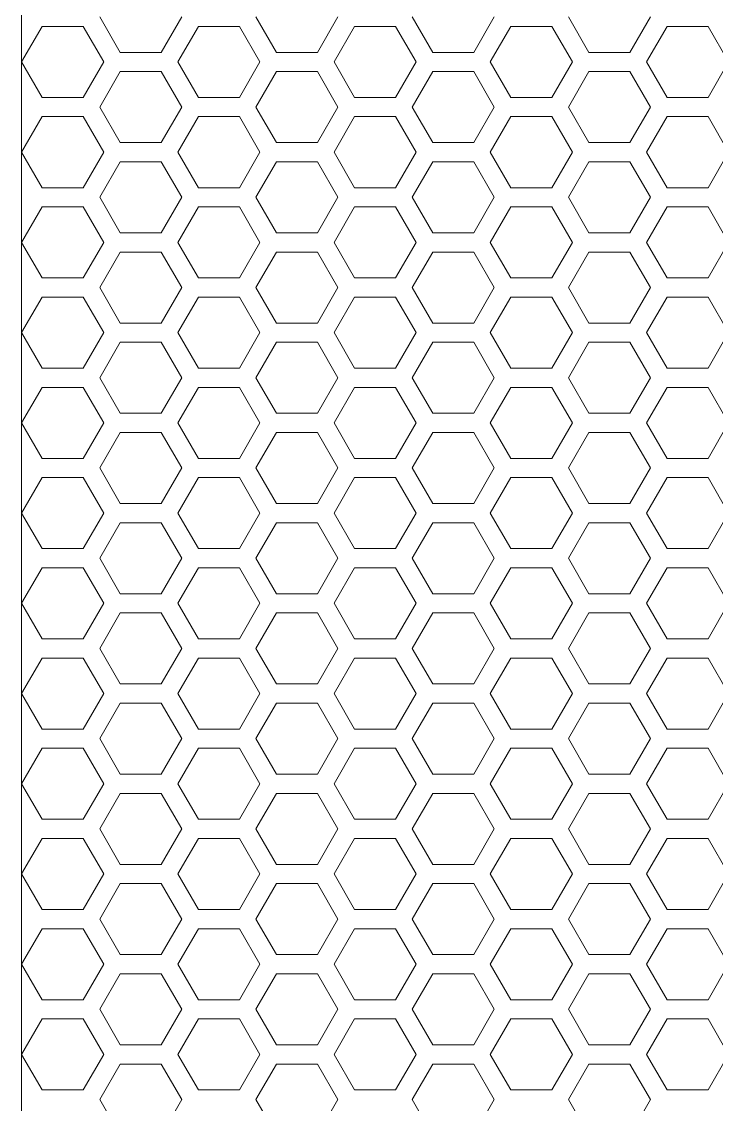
# Model space of a CAD drawing. Header units: millimetres. Extents: x 0 to 140, y -17 to 195.
# Drawn here: x 103.6 to 108.22, y 144.45 to 151.64 of the extents above; entities that cross this region are included whole.
import ezdxf

# ---------------------------------------------------------------- set-up
doc = ezdxf.new("R2010")
doc.units = ezdxf.units.MM
doc.layers.add('4203-42785_1_0', color=7, linetype='Continuous')

# ---------------------------------------------------------------- blocks, each defined once
blk = doc.blocks.new('a')
at = {"layer": '4203-42785_1_0', "color": 0, "linetype": 'ByBlock', "lineweight": 9}
for p, q in [((1507.2261, 462.9733), (1507.3328, 462.7884)), ((1507.5463, 462.7884), (1507.653, 462.9733)), ((1508.0394, 462.9733), (1508.1461, 462.7884)), ((1508.3595, 462.7884), (1508.4662, 462.9733)), ((1508.8527, 462.9733), (1508.9594, 462.7884)), ((1509.1728, 462.7884), (1509.2795, 462.9733)), ((1509.6659, 462.9733), (1509.7726, 462.7884)), ((1509.9861, 462.7884), (1510.0928, 462.9733)), ((1506.9262, 462.9234), (1506.8194, 462.7385)), ((1507.1396, 462.9234), (1506.9262, 462.9234)), ((1507.2464, 462.7385), (1507.1396, 462.9234)), ((1507.7395, 462.9234), (1507.6327, 462.7385)), ((1507.9529, 462.9234), (1507.7395, 462.9234)), ((1508.0596, 462.7385), (1507.9529, 462.9234)), ((1508.5527, 462.9234), (1508.446, 462.7385)), ((1508.7661, 462.9234), (1508.5527, 462.9234)), ((1508.8728, 462.7385), (1508.7661, 462.9234)), ((1509.366, 462.9234), (1509.2593, 462.7385)), ((1509.5794, 462.9234), (1509.366, 462.9234)), ((1509.6862, 462.7385), (1509.5794, 462.9234)), ((1510.1793, 462.9234), (1510.0725, 462.7385)), ((1510.3927, 462.9234), (1510.1793, 462.9234)), ((1510.4994, 462.7385), (1510.3927, 462.9234)), ((1507.3328, 462.7884), (1507.5463, 462.7884)), ((1508.1461, 462.7884), (1508.3595, 462.7884)), ((1508.9594, 462.7884), (1509.1728, 462.7884)), ((1509.7726, 462.7884), (1509.9861, 462.7884)), ((1506.8194, 462.7385), (1506.9262, 462.5537)), ((1507.1396, 462.5537), (1507.2464, 462.7385)), ((1507.6327, 462.7385), (1507.7395, 462.5537)), ((1507.9529, 462.5537), (1508.0596, 462.7385)), ((1508.446, 462.7385), (1508.5527, 462.5537)), ((1508.7661, 462.5537), (1508.8728, 462.7385)), ((1509.2593, 462.7385), (1509.366, 462.5537)), ((1509.5794, 462.5537), (1509.6862, 462.7385)), ((1510.0725, 462.7385), (1510.1793, 462.5537)), ((1510.3927, 462.5537), (1510.4994, 462.7385)), ((1507.3328, 462.6886), (1507.2261, 462.5038)), ((1507.5463, 462.6886), (1507.3328, 462.6886)), ((1507.653, 462.5038), (1507.5463, 462.6886)), ((1508.1461, 462.6886), (1508.0394, 462.5038)), ((1508.3595, 462.6886), (1508.1461, 462.6886)), ((1508.4662, 462.5038), (1508.3595, 462.6886)), ((1508.9594, 462.6886), (1508.8527, 462.5038)), ((1509.1728, 462.6886), (1508.9594, 462.6886)), ((1509.2795, 462.5038), (1509.1728, 462.6886)), ((1509.7726, 462.6886), (1509.6659, 462.5038)), ((1509.9861, 462.6886), (1509.7726, 462.6886)), ((1510.0928, 462.5038), (1509.9861, 462.6886)), ((1506.9262, 462.5537), (1507.1396, 462.5537)), ((1507.7395, 462.5537), (1507.9529, 462.5537)), ((1508.5527, 462.5537), (1508.7661, 462.5537)), ((1509.366, 462.5537), (1509.5794, 462.5537)), ((1510.1793, 462.5537), (1510.3927, 462.5537)), ((1507.2261, 462.5038), (1507.3328, 462.3189)), ((1507.5463, 462.3189), (1507.653, 462.5038)), ((1508.0394, 462.5038), (1508.1461, 462.3189)), ((1508.3595, 462.3189), (1508.4662, 462.5038)), ((1508.8527, 462.5038), (1508.9594, 462.3189)), ((1509.1728, 462.3189), (1509.2795, 462.5038)), ((1509.6659, 462.5038), (1509.7726, 462.3189)), ((1509.9861, 462.3189), (1510.0928, 462.5038)), ((1506.9262, 462.4539), (1506.8194, 462.269)), ((1507.1396, 462.4539), (1506.9262, 462.4539)), ((1507.2464, 462.269), (1507.1396, 462.4539)), ((1507.7395, 462.4539), (1507.6327, 462.269)), ((1507.9529, 462.4539), (1507.7395, 462.4539)), ((1508.0596, 462.269), (1507.9529, 462.4539)), ((1508.5527, 462.4539), (1508.446, 462.269)), ((1508.7661, 462.4539), (1508.5527, 462.4539)), ((1508.8728, 462.269), (1508.7661, 462.4539)), ((1509.366, 462.4539), (1509.2593, 462.269)), ((1509.5794, 462.4539), (1509.366, 462.4539)), ((1509.6862, 462.269), (1509.5794, 462.4539)), ((1510.1793, 462.4539), (1510.0725, 462.269)), ((1510.3927, 462.4539), (1510.1793, 462.4539)), ((1510.4994, 462.269), (1510.3927, 462.4539)), ((1507.3328, 462.3189), (1507.5463, 462.3189)), ((1508.1461, 462.3189), (1508.3595, 462.3189)), ((1508.9594, 462.3189), (1509.1728, 462.3189)), ((1509.7726, 462.3189), (1509.9861, 462.3189)), ((1506.8194, 462.269), (1506.9262, 462.0841)), ((1507.1396, 462.0841), (1507.2464, 462.269)), ((1507.6327, 462.269), (1507.7395, 462.0841)), ((1507.9529, 462.0841), (1508.0596, 462.269)), ((1508.446, 462.269), (1508.5527, 462.0841)), ((1508.7661, 462.0841), (1508.8728, 462.269)), ((1509.2593, 462.269), (1509.366, 462.0841)), ((1509.5794, 462.0841), (1509.6862, 462.269)), ((1510.0725, 462.269), (1510.1793, 462.0841)), ((1510.3927, 462.0841), (1510.4994, 462.269)), ((1507.3328, 462.2191), (1507.2261, 462.0342)), ((1507.5463, 462.2191), (1507.3328, 462.2191)), ((1507.653, 462.0342), (1507.5463, 462.2191)), ((1508.1461, 462.2191), (1508.0394, 462.0342)), ((1508.3595, 462.2191), (1508.1461, 462.2191)), ((1508.4662, 462.0342), (1508.3595, 462.2191)), ((1508.9594, 462.2191), (1508.8527, 462.0342)), ((1509.1728, 462.2191), (1508.9594, 462.2191)), ((1509.2795, 462.0342), (1509.1728, 462.2191)), ((1509.7726, 462.2191), (1509.6659, 462.0342)), ((1509.9861, 462.2191), (1509.7726, 462.2191)), ((1510.0928, 462.0342), (1509.9861, 462.2191)), ((1506.9262, 462.0841), (1507.1396, 462.0841)), ((1507.2261, 462.0342), (1507.3328, 461.8494)), ((1507.5463, 461.8494), (1507.653, 462.0342)), ((1507.7395, 462.0841), (1507.9529, 462.0841)), ((1508.0394, 462.0342), (1508.1461, 461.8494)), ((1508.3595, 461.8494), (1508.4662, 462.0342)), ((1508.5527, 462.0841), (1508.7661, 462.0841)), ((1508.8527, 462.0342), (1508.9594, 461.8494)), ((1509.1728, 461.8494), (1509.2795, 462.0342)), ((1509.366, 462.0841), (1509.5794, 462.0841)), ((1509.6659, 462.0342), (1509.7726, 461.8494)), ((1509.9861, 461.8494), (1510.0928, 462.0342)), ((1510.1793, 462.0841), (1510.3927, 462.0841)), ((1506.9262, 461.9843), (1506.8194, 461.7994)), ((1507.1396, 461.9843), (1506.9262, 461.9843)), ((1507.2464, 461.7994), (1507.1396, 461.9843)), ((1507.7395, 461.9843), (1507.6327, 461.7994)), ((1507.9529, 461.9843), (1507.7395, 461.9843)), ((1508.0596, 461.7994), (1507.9529, 461.9843)), ((1508.5527, 461.9843), (1508.446, 461.7994)), ((1508.7661, 461.9843), (1508.5527, 461.9843)), ((1508.8728, 461.7994), (1508.7661, 461.9843)), ((1509.366, 461.9843), (1509.2593, 461.7994)), ((1509.5794, 461.9843), (1509.366, 461.9843)), ((1509.6862, 461.7994), (1509.5794, 461.9843)), ((1510.1793, 461.9843), (1510.0725, 461.7994)), ((1510.3927, 461.9843), (1510.1793, 461.9843)), ((1510.4994, 461.7994), (1510.3927, 461.9843)), ((1507.3328, 461.8494), (1507.5463, 461.8494)), ((1508.1461, 461.8494), (1508.3595, 461.8494)), ((1508.9594, 461.8494), (1509.1728, 461.8494)), ((1509.7726, 461.8494), (1509.9861, 461.8494)), ((1506.8194, 461.7994), (1506.9262, 461.6146)), ((1507.1396, 461.6146), (1507.2464, 461.7994)), ((1507.6327, 461.7994), (1507.7395, 461.6146)), ((1507.9529, 461.6146), (1508.0596, 461.7994)), ((1508.446, 461.7994), (1508.5527, 461.6146)), ((1508.7661, 461.6146), (1508.8728, 461.7994)), ((1509.2593, 461.7994), (1509.366, 461.6146)), ((1509.5794, 461.6146), (1509.6862, 461.7994)), ((1510.0725, 461.7994), (1510.1793, 461.6146)), ((1510.3927, 461.6146), (1510.4994, 461.7994)), ((1507.3328, 461.7495), (1507.2261, 461.5647)), ((1507.5463, 461.7495), (1507.3328, 461.7495)), ((1507.653, 461.5647), (1507.5463, 461.7495)), ((1508.1461, 461.7495), (1508.0394, 461.5647)), ((1508.3595, 461.7495), (1508.1461, 461.7495)), ((1508.4662, 461.5647), (1508.3595, 461.7495)), ((1508.9594, 461.7495), (1508.8527, 461.5647)), ((1509.1728, 461.7495), (1508.9594, 461.7495)), ((1509.2795, 461.5647), (1509.1728, 461.7495)), ((1509.7726, 461.7495), (1509.6659, 461.5647)), ((1509.9861, 461.7495), (1509.7726, 461.7495)), ((1510.0928, 461.5647), (1509.9861, 461.7495)), ((1506.9262, 461.6146), (1507.1396, 461.6146)), ((1507.7395, 461.6146), (1507.9529, 461.6146)), ((1508.5527, 461.6146), (1508.7661, 461.6146)), ((1509.366, 461.6146), (1509.5794, 461.6146)), ((1510.1793, 461.6146), (1510.3927, 461.6146)), ((1507.2261, 461.5647), (1507.3328, 461.3798)), ((1507.5463, 461.3798), (1507.653, 461.5647)), ((1508.0394, 461.5647), (1508.1461, 461.3798)), ((1508.3595, 461.3798), (1508.4662, 461.5647)), ((1508.8527, 461.5647), (1508.9594, 461.3798)), ((1509.1728, 461.3798), (1509.2795, 461.5647)), ((1509.6659, 461.5647), (1509.7726, 461.3798)), ((1509.9861, 461.3798), (1510.0928, 461.5647)), ((1506.9262, 461.5148), (1506.8194, 461.3299)), ((1507.1396, 461.5148), (1506.9262, 461.5148)), ((1507.2464, 461.3299), (1507.1396, 461.5148)), ((1507.7395, 461.5148), (1507.6327, 461.3299)), ((1507.9529, 461.5148), (1507.7395, 461.5148)), ((1508.0596, 461.3299), (1507.9529, 461.5148)), ((1508.5527, 461.5148), (1508.446, 461.3299)), ((1508.7661, 461.5148), (1508.5527, 461.5148)), ((1508.8728, 461.3299), (1508.7661, 461.5148)), ((1509.366, 461.5148), (1509.2593, 461.3299)), ((1509.5794, 461.5148), (1509.366, 461.5148)), ((1509.6862, 461.3299), (1509.5794, 461.5148)), ((1510.1793, 461.5148), (1510.0725, 461.3299)), ((1510.3927, 461.5148), (1510.1793, 461.5148)), ((1510.4994, 461.3299), (1510.3927, 461.5148)), ((1507.3328, 461.3798), (1507.5463, 461.3798)), ((1508.1461, 461.3798), (1508.3595, 461.3798)), ((1508.9594, 461.3798), (1509.1728, 461.3798)), ((1509.7726, 461.3798), (1509.9861, 461.3798)), ((1506.8194, 461.3299), (1506.9262, 461.145)), ((1507.1396, 461.145), (1507.2464, 461.3299)), ((1507.6327, 461.3299), (1507.7395, 461.145)), ((1507.9529, 461.145), (1508.0596, 461.3299)), ((1508.446, 461.3299), (1508.5527, 461.145)), ((1508.7661, 461.145), (1508.8728, 461.3299)), ((1509.2593, 461.3299), (1509.366, 461.145)), ((1509.5794, 461.145), (1509.6862, 461.3299)), ((1510.0725, 461.3299), (1510.1793, 461.145)), ((1510.3927, 461.145), (1510.4994, 461.3299)), ((1507.3328, 461.28), (1507.2261, 461.0951)), ((1507.5463, 461.28), (1507.3328, 461.28)), ((1507.653, 461.0951), (1507.5463, 461.28)), ((1508.1461, 461.28), (1508.0394, 461.0951)), ((1508.3595, 461.28), (1508.1461, 461.28)), ((1508.4662, 461.0951), (1508.3595, 461.28)), ((1508.9594, 461.28), (1508.8527, 461.0951)), ((1509.1728, 461.28), (1508.9594, 461.28)), ((1509.2795, 461.0951), (1509.1728, 461.28)), ((1509.7726, 461.28), (1509.6659, 461.0951)), ((1509.9861, 461.28), (1509.7726, 461.28)), ((1510.0928, 461.0951), (1509.9861, 461.28)), ((1506.9262, 461.145), (1507.1396, 461.145)), ((1507.7395, 461.145), (1507.9529, 461.145)), ((1508.5527, 461.145), (1508.7661, 461.145)), ((1509.366, 461.145), (1509.5794, 461.145)), ((1510.1793, 461.145), (1510.3927, 461.145)), ((1507.2261, 461.0951), (1507.3328, 460.9103)), ((1507.5463, 460.9103), (1507.653, 461.0951)), ((1508.0394, 461.0951), (1508.1461, 460.9103)), ((1508.3595, 460.9103), (1508.4662, 461.0951)), ((1508.8527, 461.0951), (1508.9594, 460.9103)), ((1509.1728, 460.9103), (1509.2795, 461.0951)), ((1509.6659, 461.0951), (1509.7726, 460.9103)), ((1509.9861, 460.9103), (1510.0928, 461.0951)), ((1506.9262, 461.0452), (1506.8194, 460.8604)), ((1507.1396, 461.0452), (1506.9262, 461.0452)), ((1507.2464, 460.8604), (1507.1396, 461.0452)), ((1507.7395, 461.0452), (1507.6327, 460.8604)), ((1507.9529, 461.0452), (1507.7395, 461.0452)), ((1508.0596, 460.8604), (1507.9529, 461.0452)), ((1508.5527, 461.0452), (1508.446, 460.8604)), ((1508.7661, 461.0452), (1508.5527, 461.0452)), ((1508.8728, 460.8604), (1508.7661, 461.0452)), ((1509.366, 461.0452), (1509.2593, 460.8604)), ((1509.5794, 461.0452), (1509.366, 461.0452)), ((1509.6862, 460.8604), (1509.5794, 461.0452)), ((1510.1793, 461.0452), (1510.0725, 460.8604)), ((1510.3927, 461.0452), (1510.1793, 461.0452)), ((1510.4994, 460.8604), (1510.3927, 461.0452)), ((1507.3328, 460.9103), (1507.5463, 460.9103)), ((1508.1461, 460.9103), (1508.3595, 460.9103)), ((1508.9594, 460.9103), (1509.1728, 460.9103)), ((1509.7726, 460.9103), (1509.9861, 460.9103)), ((1506.8194, 460.8604), (1506.9262, 460.6755)), ((1507.1396, 460.6755), (1507.2464, 460.8604)), ((1507.6327, 460.8604), (1507.7395, 460.6755)), ((1507.9529, 460.6755), (1508.0596, 460.8604)), ((1508.446, 460.8604), (1508.5527, 460.6755)), ((1508.7661, 460.6755), (1508.8728, 460.8604)), ((1509.2593, 460.8604), (1509.366, 460.6755)), ((1509.5794, 460.6755), (1509.6862, 460.8604)), ((1510.0725, 460.8604), (1510.1793, 460.6755)), ((1510.3927, 460.6755), (1510.4994, 460.8604)), ((1507.3328, 460.8105), (1507.2261, 460.6256)), ((1507.5463, 460.8105), (1507.3328, 460.8105)), ((1507.653, 460.6256), (1507.5463, 460.8105)), ((1508.1461, 460.8105), (1508.0394, 460.6256)), ((1508.3595, 460.8105), (1508.1461, 460.8105)), ((1508.4662, 460.6256), (1508.3595, 460.8105)), ((1508.9594, 460.8105), (1508.8527, 460.6256)), ((1509.1728, 460.8105), (1508.9594, 460.8105)), ((1509.2795, 460.6256), (1509.1728, 460.8105)), ((1509.7726, 460.8105), (1509.6659, 460.6256)), ((1509.9861, 460.8105), (1509.7726, 460.8105)), ((1510.0928, 460.6256), (1509.9861, 460.8105)), ((1506.9262, 460.6755), (1507.1396, 460.6755)), ((1507.2261, 460.6256), (1507.3328, 460.4407)), ((1507.5463, 460.4407), (1507.653, 460.6256)), ((1507.7395, 460.6755), (1507.9529, 460.6755)), ((1508.0394, 460.6256), (1508.1461, 460.4407)), ((1508.3595, 460.4407), (1508.4662, 460.6256)), ((1508.5527, 460.6755), (1508.7661, 460.6755)), ((1508.8527, 460.6256), (1508.9594, 460.4407)), ((1509.1728, 460.4407), (1509.2795, 460.6256)), ((1509.366, 460.6755), (1509.5794, 460.6755)), ((1509.6659, 460.6256), (1509.7726, 460.4407)), ((1509.9861, 460.4407), (1510.0928, 460.6256)), ((1510.1793, 460.6755), (1510.3927, 460.6755)), ((1506.9262, 460.5757), (1506.8194, 460.3908)), ((1507.1396, 460.5757), (1506.9262, 460.5757)), ((1507.2464, 460.3908), (1507.1396, 460.5757)), ((1507.7395, 460.5757), (1507.6327, 460.3908)), ((1507.9529, 460.5757), (1507.7395, 460.5757)), ((1508.0596, 460.3908), (1507.9529, 460.5757)), ((1508.5527, 460.5757), (1508.446, 460.3908)), ((1508.7661, 460.5757), (1508.5527, 460.5757)), ((1508.8728, 460.3908), (1508.7661, 460.5757)), ((1509.366, 460.5757), (1509.2593, 460.3908)), ((1509.5794, 460.5757), (1509.366, 460.5757)), ((1509.6862, 460.3908), (1509.5794, 460.5757)), ((1510.1793, 460.5757), (1510.0725, 460.3908)), ((1510.3927, 460.5757), (1510.1793, 460.5757)), ((1510.4994, 460.3908), (1510.3927, 460.5757)), ((1507.3328, 460.4407), (1507.5463, 460.4407)), ((1508.1461, 460.4407), (1508.3595, 460.4407)), ((1508.9594, 460.4407), (1509.1728, 460.4407)), ((1509.7726, 460.4407), (1509.9861, 460.4407)), ((1506.8194, 460.3908), (1506.9262, 460.206)), ((1507.1396, 460.206), (1507.2464, 460.3908)), ((1507.6327, 460.3908), (1507.7395, 460.206)), ((1507.9529, 460.206), (1508.0596, 460.3908)), ((1508.446, 460.3908), (1508.5527, 460.206)), ((1508.7661, 460.206), (1508.8728, 460.3908)), ((1509.2593, 460.3908), (1509.366, 460.206)), ((1509.5794, 460.206), (1509.6862, 460.3908)), ((1510.0725, 460.3908), (1510.1793, 460.206)), ((1510.3927, 460.206), (1510.4994, 460.3908)), ((1507.3328, 460.3409), (1507.2261, 460.156)), ((1507.5463, 460.3409), (1507.3328, 460.3409)), ((1507.653, 460.156), (1507.5463, 460.3409)), ((1508.1461, 460.3409), (1508.0394, 460.156)), ((1508.3595, 460.3409), (1508.1461, 460.3409)), ((1508.4662, 460.156), (1508.3595, 460.3409)), ((1508.9594, 460.3409), (1508.8527, 460.156)), ((1509.1728, 460.3409), (1508.9594, 460.3409)), ((1509.2795, 460.156), (1509.1728, 460.3409)), ((1509.7726, 460.3409), (1509.6659, 460.156)), ((1509.9861, 460.3409), (1509.7726, 460.3409)), ((1510.0928, 460.156), (1509.9861, 460.3409)), ((1506.9262, 460.206), (1507.1396, 460.206)), ((1507.7395, 460.206), (1507.9529, 460.206)), ((1508.5527, 460.206), (1508.7661, 460.206)), ((1509.366, 460.206), (1509.5794, 460.206)), ((1510.1793, 460.206), (1510.3927, 460.206)), ((1507.2261, 460.156), (1507.3328, 459.9712)), ((1507.5463, 459.9712), (1507.653, 460.156)), ((1508.0394, 460.156), (1508.1461, 459.9712)), ((1508.3595, 459.9712), (1508.4662, 460.156)), ((1508.8527, 460.156), (1508.9594, 459.9712)), ((1509.1728, 459.9712), (1509.2795, 460.156)), ((1509.6659, 460.156), (1509.7726, 459.9712)), ((1509.9861, 459.9712), (1510.0928, 460.156)), ((1506.9262, 460.1061), (1506.8194, 459.9213)), ((1507.1396, 460.1061), (1506.9262, 460.1061)), ((1507.2464, 459.9213), (1507.1396, 460.1061)), ((1507.7395, 460.1061), (1507.6327, 459.9213)), ((1507.9529, 460.1061), (1507.7395, 460.1061)), ((1508.0596, 459.9213), (1507.9529, 460.1061)), ((1508.5527, 460.1061), (1508.446, 459.9213)), ((1508.7661, 460.1061), (1508.5527, 460.1061)), ((1508.8728, 459.9213), (1508.7661, 460.1061)), ((1509.366, 460.1061), (1509.2593, 459.9213)), ((1509.5794, 460.1061), (1509.366, 460.1061)), ((1509.6862, 459.9213), (1509.5794, 460.1061)), ((1510.1793, 460.1061), (1510.0725, 459.9213)), ((1510.3927, 460.1061), (1510.1793, 460.1061)), ((1510.4994, 459.9213), (1510.3927, 460.1061)), ((1507.3328, 459.9712), (1507.5463, 459.9712)), ((1508.1461, 459.9712), (1508.3595, 459.9712)), ((1508.9594, 459.9712), (1509.1728, 459.9712)), ((1509.7726, 459.9712), (1509.9861, 459.9712)), ((1506.8194, 459.9213), (1506.9262, 459.7364)), ((1507.1396, 459.7364), (1507.2464, 459.9213)), ((1507.6327, 459.9213), (1507.7395, 459.7364)), ((1507.9529, 459.7364), (1508.0596, 459.9213)), ((1508.446, 459.9213), (1508.5527, 459.7364)), ((1508.7661, 459.7364), (1508.8728, 459.9213)), ((1509.2593, 459.9213), (1509.366, 459.7364)), ((1509.5794, 459.7364), (1509.6862, 459.9213)), ((1510.0725, 459.9213), (1510.1793, 459.7364)), ((1510.3927, 459.7364), (1510.4994, 459.9213)), ((1507.3328, 459.8714), (1507.2261, 459.6865)), ((1507.5463, 459.8714), (1507.3328, 459.8714)), ((1507.653, 459.6865), (1507.5463, 459.8714)), ((1508.1461, 459.8714), (1508.0394, 459.6865)), ((1508.3595, 459.8714), (1508.1461, 459.8714)), ((1508.4662, 459.6865), (1508.3595, 459.8714)), ((1508.9594, 459.8714), (1508.8527, 459.6865)), ((1509.1728, 459.8714), (1508.9594, 459.8714)), ((1509.2795, 459.6865), (1509.1728, 459.8714)), ((1509.7726, 459.8714), (1509.6659, 459.6865)), ((1509.9861, 459.8714), (1509.7726, 459.8714)), ((1510.0928, 459.6865), (1509.9861, 459.8714)), ((1506.9262, 459.7364), (1507.1396, 459.7364)), ((1507.7395, 459.7364), (1507.9529, 459.7364)), ((1508.5527, 459.7364), (1508.7661, 459.7364)), ((1509.366, 459.7364), (1509.5794, 459.7364)), ((1510.1793, 459.7364), (1510.3927, 459.7364)), ((1507.2261, 459.6865), (1507.3328, 459.5016)), ((1507.5463, 459.5016), (1507.653, 459.6865)), ((1508.0394, 459.6865), (1508.1461, 459.5016)), ((1508.3595, 459.5016), (1508.4662, 459.6865)), ((1508.8527, 459.6865), (1508.9594, 459.5016)), ((1509.1728, 459.5016), (1509.2795, 459.6865)), ((1509.6659, 459.6865), (1509.7726, 459.5016)), ((1509.9861, 459.5016), (1510.0928, 459.6865)), ((1506.9262, 459.6366), (1506.8194, 459.4517)), ((1507.1396, 459.6366), (1506.9262, 459.6366)), ((1507.2464, 459.4517), (1507.1396, 459.6366)), ((1507.7395, 459.6366), (1507.6327, 459.4517)), ((1507.9529, 459.6366), (1507.7395, 459.6366)), ((1508.0596, 459.4517), (1507.9529, 459.6366)), ((1508.5527, 459.6366), (1508.446, 459.4517)), ((1508.7661, 459.6366), (1508.5527, 459.6366)), ((1508.8728, 459.4517), (1508.7661, 459.6366)), ((1509.366, 459.6366), (1509.2593, 459.4517)), ((1509.5794, 459.6366), (1509.366, 459.6366)), ((1509.6862, 459.4517), (1509.5794, 459.6366)), ((1510.1793, 459.6366), (1510.0725, 459.4517)), ((1510.3927, 459.6366), (1510.1793, 459.6366)), ((1510.4994, 459.4517), (1510.3927, 459.6366)), ((1507.3328, 459.5016), (1507.5463, 459.5016)), ((1508.1461, 459.5016), (1508.3595, 459.5016)), ((1508.9594, 459.5016), (1509.1728, 459.5016)), ((1509.7726, 459.5016), (1509.9861, 459.5016)), ((1506.8194, 459.4517), (1506.9262, 459.2669)), ((1507.1396, 459.2669), (1507.2464, 459.4517)), ((1507.6327, 459.4517), (1507.7395, 459.2669)), ((1507.9529, 459.2669), (1508.0596, 459.4517)), ((1508.446, 459.4517), (1508.5527, 459.2669)), ((1508.7661, 459.2669), (1508.8728, 459.4517)), ((1509.2593, 459.4517), (1509.366, 459.2669)), ((1509.5794, 459.2669), (1509.6862, 459.4517)), ((1510.0725, 459.4517), (1510.1793, 459.2669)), ((1510.3927, 459.2669), (1510.4994, 459.4517)), ((1507.3328, 459.4018), (1507.2261, 459.217)), ((1507.5463, 459.4018), (1507.3328, 459.4018)), ((1507.653, 459.217), (1507.5463, 459.4018)), ((1508.1461, 459.4018), (1508.0394, 459.217)), ((1508.3595, 459.4018), (1508.1461, 459.4018)), ((1508.4662, 459.217), (1508.3595, 459.4018)), ((1508.9594, 459.4018), (1508.8527, 459.217)), ((1509.1728, 459.4018), (1508.9594, 459.4018)), ((1509.2795, 459.217), (1509.1728, 459.4018)), ((1509.7726, 459.4018), (1509.6659, 459.217)), ((1509.9861, 459.4018), (1509.7726, 459.4018)), ((1510.0928, 459.217), (1509.9861, 459.4018)), ((1506.9262, 459.2669), (1507.1396, 459.2669)), ((1507.2261, 459.217), (1507.3328, 459.0321)), ((1507.5463, 459.0321), (1507.653, 459.217)), ((1507.7395, 459.2669), (1507.9529, 459.2669)), ((1508.0394, 459.217), (1508.1461, 459.0321)), ((1508.3595, 459.0321), (1508.4662, 459.217)), ((1508.5527, 459.2669), (1508.7661, 459.2669)), ((1508.8527, 459.217), (1508.9594, 459.0321)), ((1509.1728, 459.0321), (1509.2795, 459.217)), ((1509.366, 459.2669), (1509.5794, 459.2669)), ((1509.6659, 459.217), (1509.7726, 459.0321)), ((1509.9861, 459.0321), (1510.0928, 459.217)), ((1510.1793, 459.2669), (1510.3927, 459.2669)), ((1506.9262, 459.167), (1506.8194, 458.9822)), ((1507.1396, 459.167), (1506.9262, 459.167)), ((1507.2464, 458.9822), (1507.1396, 459.167)), ((1507.7395, 459.167), (1507.6327, 458.9822)), ((1507.9529, 459.167), (1507.7395, 459.167)), ((1508.0596, 458.9822), (1507.9529, 459.167)), ((1508.5527, 459.167), (1508.446, 458.9822)), ((1508.7661, 459.167), (1508.5527, 459.167)), ((1508.8728, 458.9822), (1508.7661, 459.167)), ((1509.366, 459.167), (1509.2593, 458.9822)), ((1509.5794, 459.167), (1509.366, 459.167)), ((1509.6862, 458.9822), (1509.5794, 459.167)), ((1510.1793, 459.167), (1510.0725, 458.9822)), ((1510.3927, 459.167), (1510.1793, 459.167)), ((1510.4994, 458.9822), (1510.3927, 459.167)), ((1507.3328, 459.0321), (1507.5463, 459.0321)), ((1508.1461, 459.0321), (1508.3595, 459.0321)), ((1508.9594, 459.0321), (1509.1728, 459.0321)), ((1509.7726, 459.0321), (1509.9861, 459.0321)), ((1506.8194, 458.9822), (1506.9262, 458.7973)), ((1507.1396, 458.7973), (1507.2464, 458.9822)), ((1507.6327, 458.9822), (1507.7395, 458.7973)), ((1507.9529, 458.7973), (1508.0596, 458.9822)), ((1508.446, 458.9822), (1508.5527, 458.7973)), ((1508.7661, 458.7973), (1508.8728, 458.9822)), ((1509.2593, 458.9822), (1509.366, 458.7973)), ((1509.5794, 458.7973), (1509.6862, 458.9822)), ((1510.0725, 458.9822), (1510.1793, 458.7973)), ((1510.3927, 458.7973), (1510.4994, 458.9822)), ((1507.3328, 458.9323), (1507.2261, 458.7474)), ((1507.5463, 458.9323), (1507.3328, 458.9323)), ((1507.653, 458.7474), (1507.5463, 458.9323)), ((1508.1461, 458.9323), (1508.0394, 458.7474)), ((1508.3595, 458.9323), (1508.1461, 458.9323)), ((1508.4662, 458.7474), (1508.3595, 458.9323)), ((1508.9594, 458.9323), (1508.8527, 458.7474)), ((1509.1728, 458.9323), (1508.9594, 458.9323)), ((1509.2795, 458.7474), (1509.1728, 458.9323)), ((1509.7726, 458.9323), (1509.6659, 458.7474)), ((1509.9861, 458.9323), (1509.7726, 458.9323)), ((1510.0928, 458.7474), (1509.9861, 458.9323)), ((1506.9262, 458.7973), (1507.1396, 458.7973)), ((1507.7395, 458.7973), (1507.9529, 458.7973)), ((1508.5527, 458.7973), (1508.7661, 458.7973)), ((1509.366, 458.7973), (1509.5794, 458.7973)), ((1510.1793, 458.7973), (1510.3927, 458.7973)), ((1507.2261, 458.7474), (1507.3328, 458.5625)), ((1507.5463, 458.5625), (1507.653, 458.7474)), ((1508.0394, 458.7474), (1508.1461, 458.5625)), ((1508.3595, 458.5625), (1508.4662, 458.7474)), ((1508.8527, 458.7474), (1508.9594, 458.5625)), ((1509.1728, 458.5625), (1509.2795, 458.7474)), ((1509.6659, 458.7474), (1509.7726, 458.5625)), ((1509.9861, 458.5625), (1510.0928, 458.7474)), ((1506.9262, 458.6975), (1506.8194, 458.5126)), ((1507.1396, 458.6975), (1506.9262, 458.6975)), ((1507.2464, 458.5126), (1507.1396, 458.6975)), ((1507.7395, 458.6975), (1507.6327, 458.5126)), ((1507.9529, 458.6975), (1507.7395, 458.6975)), ((1508.0596, 458.5126), (1507.9529, 458.6975)), ((1508.5527, 458.6975), (1508.446, 458.5126)), ((1508.7661, 458.6975), (1508.5527, 458.6975)), ((1508.8728, 458.5126), (1508.7661, 458.6975)), ((1509.366, 458.6975), (1509.2593, 458.5126)), ((1509.5794, 458.6975), (1509.366, 458.6975)), ((1509.6862, 458.5126), (1509.5794, 458.6975)), ((1510.1793, 458.6975), (1510.0725, 458.5126)), ((1510.3927, 458.6975), (1510.1793, 458.6975)), ((1510.4994, 458.5126), (1510.3927, 458.6975)), ((1507.3328, 458.5625), (1507.5463, 458.5625)), ((1508.1461, 458.5625), (1508.3595, 458.5625)), ((1508.9594, 458.5625), (1509.1728, 458.5625)), ((1509.7726, 458.5625), (1509.9861, 458.5625)), ((1506.8194, 458.5126), (1506.9262, 458.3278)), ((1507.1396, 458.3278), (1507.2464, 458.5126)), ((1507.6327, 458.5126), (1507.7395, 458.3278)), ((1507.9529, 458.3278), (1508.0596, 458.5126)), ((1508.446, 458.5126), (1508.5527, 458.3278)), ((1508.7661, 458.3278), (1508.8728, 458.5126)), ((1509.2593, 458.5126), (1509.366, 458.3278)), ((1509.5794, 458.3278), (1509.6862, 458.5126)), ((1510.0725, 458.5126), (1510.1793, 458.3278)), ((1510.3927, 458.3278), (1510.4994, 458.5126)), ((1507.3328, 458.4627), (1507.2261, 458.2779)), ((1507.5463, 458.4627), (1507.3328, 458.4627)), ((1507.653, 458.2779), (1507.5463, 458.4627)), ((1508.1461, 458.4627), (1508.0394, 458.2779)), ((1508.3595, 458.4627), (1508.1461, 458.4627)), ((1508.4662, 458.2779), (1508.3595, 458.4627)), ((1508.9594, 458.4627), (1508.8527, 458.2779)), ((1509.1728, 458.4627), (1508.9594, 458.4627)), ((1509.2795, 458.2779), (1509.1728, 458.4627)), ((1509.7726, 458.4627), (1509.6659, 458.2779)), ((1509.9861, 458.4627), (1509.7726, 458.4627)), ((1510.0928, 458.2779), (1509.9861, 458.4627)), ((1506.9262, 458.3278), (1507.1396, 458.3278)), ((1507.7395, 458.3278), (1507.9529, 458.3278)), ((1508.5527, 458.3278), (1508.7661, 458.3278)), ((1509.366, 458.3278), (1509.5794, 458.3278)), ((1510.1793, 458.3278), (1510.3927, 458.3278)), ((1507.2261, 458.2779), (1507.3328, 458.093)), ((1507.5463, 458.093), (1507.653, 458.2779)), ((1508.0394, 458.2779), (1508.1461, 458.093)), ((1508.3595, 458.093), (1508.4662, 458.2779)), ((1508.8527, 458.2779), (1508.9594, 458.093)), ((1509.1728, 458.093), (1509.2795, 458.2779)), ((1509.6659, 458.2779), (1509.7726, 458.093)), ((1509.9861, 458.093), (1510.0928, 458.2779)), ((1506.9262, 458.228), (1506.8194, 458.0431)), ((1507.1396, 458.228), (1506.9262, 458.228)), ((1507.2464, 458.0431), (1507.1396, 458.228)), ((1507.7395, 458.228), (1507.6327, 458.0431)), ((1507.9529, 458.228), (1507.7395, 458.228)), ((1508.0596, 458.0431), (1507.9529, 458.228)), ((1508.5527, 458.228), (1508.446, 458.0431)), ((1508.7661, 458.228), (1508.5527, 458.228)), ((1508.8728, 458.0431), (1508.7661, 458.228)), ((1509.366, 458.228), (1509.2593, 458.0431)), ((1509.5794, 458.228), (1509.366, 458.228)), ((1509.6862, 458.0431), (1509.5794, 458.228)), ((1510.1793, 458.228), (1510.0725, 458.0431)), ((1510.3927, 458.228), (1510.1793, 458.228)), ((1510.4994, 458.0431), (1510.3927, 458.228)), ((1507.3328, 458.093), (1507.5463, 458.093)), ((1508.1461, 458.093), (1508.3595, 458.093)), ((1508.9594, 458.093), (1509.1728, 458.093)), ((1509.7726, 458.093), (1509.9861, 458.093)), ((1506.8194, 458.0431), (1506.9262, 457.8582)), ((1507.1396, 457.8582), (1507.2464, 458.0431)), ((1507.6327, 458.0431), (1507.7395, 457.8582)), ((1507.9529, 457.8582), (1508.0596, 458.0431)), ((1508.446, 458.0431), (1508.5527, 457.8582)), ((1508.7661, 457.8582), (1508.8728, 458.0431)), ((1509.2593, 458.0431), (1509.366, 457.8582)), ((1509.5794, 457.8582), (1509.6862, 458.0431)), ((1510.0725, 458.0431), (1510.1793, 457.8582)), ((1510.3927, 457.8582), (1510.4994, 458.0431)), ((1507.3328, 457.9932), (1507.2261, 457.8083)), ((1507.5463, 457.9932), (1507.3328, 457.9932)), ((1507.653, 457.8083), (1507.5463, 457.9932)), ((1508.1461, 457.9932), (1508.0394, 457.8083)), ((1508.3595, 457.9932), (1508.1461, 457.9932)), ((1508.4662, 457.8083), (1508.3595, 457.9932)), ((1508.9594, 457.9932), (1508.8527, 457.8083)), ((1509.1728, 457.9932), (1508.9594, 457.9932)), ((1509.2795, 457.8083), (1509.1728, 457.9932)), ((1509.7726, 457.9932), (1509.6659, 457.8083)), ((1509.9861, 457.9932), (1509.7726, 457.9932)), ((1510.0928, 457.8083), (1509.9861, 457.9932)), ((1506.9262, 457.8582), (1507.1396, 457.8582)), ((1507.2261, 457.8083), (1507.3328, 457.6235)), ((1507.5463, 457.6235), (1507.653, 457.8083)), ((1507.7395, 457.8582), (1507.9529, 457.8582)), ((1508.0394, 457.8083), (1508.1461, 457.6235)), ((1508.3595, 457.6235), (1508.4662, 457.8083)), ((1508.5527, 457.8582), (1508.7661, 457.8582)), ((1508.8527, 457.8083), (1508.9594, 457.6235)), ((1509.1728, 457.6235), (1509.2795, 457.8083)), ((1509.366, 457.8582), (1509.5794, 457.8582)), ((1509.6659, 457.8083), (1509.7726, 457.6235)), ((1509.9861, 457.6235), (1510.0928, 457.8083)), ((1510.1793, 457.8582), (1510.3927, 457.8582)), ((1506.9262, 457.7584), (1506.8194, 457.5735)), ((1507.1396, 457.7584), (1506.9262, 457.7584)), ((1507.2464, 457.5735), (1507.1396, 457.7584)), ((1507.7395, 457.7584), (1507.6327, 457.5735)), ((1507.9529, 457.7584), (1507.7395, 457.7584)), ((1508.0596, 457.5735), (1507.9529, 457.7584)), ((1508.5527, 457.7584), (1508.446, 457.5735)), ((1508.7661, 457.7584), (1508.5527, 457.7584)), ((1508.8728, 457.5735), (1508.7661, 457.7584)), ((1509.366, 457.7584), (1509.2593, 457.5735)), ((1509.5794, 457.7584), (1509.366, 457.7584)), ((1509.6862, 457.5735), (1509.5794, 457.7584)), ((1510.1793, 457.7584), (1510.0725, 457.5735)), ((1510.3927, 457.7584), (1510.1793, 457.7584)), ((1510.4994, 457.5735), (1510.3927, 457.7584)), ((1507.3328, 457.6235), (1507.5463, 457.6235)), ((1508.1461, 457.6235), (1508.3595, 457.6235)), ((1508.9594, 457.6235), (1509.1728, 457.6235)), ((1509.7726, 457.6235), (1509.9861, 457.6235)), ((1506.8194, 457.5735), (1506.9262, 457.3887)), ((1507.1396, 457.3887), (1507.2464, 457.5735)), ((1507.6327, 457.5735), (1507.7395, 457.3887)), ((1507.9529, 457.3887), (1508.0596, 457.5735)), ((1508.446, 457.5735), (1508.5527, 457.3887)), ((1508.7661, 457.3887), (1508.8728, 457.5735)), ((1509.2593, 457.5735), (1509.366, 457.3887)), ((1509.5794, 457.3887), (1509.6862, 457.5735)), ((1510.0725, 457.5735), (1510.1793, 457.3887)), ((1510.3927, 457.3887), (1510.4994, 457.5735)), ((1507.3328, 457.5236), (1507.2261, 457.3388)), ((1507.5463, 457.5236), (1507.3328, 457.5236)), ((1507.653, 457.3388), (1507.5463, 457.5236)), ((1508.1461, 457.5236), (1508.0394, 457.3388)), ((1508.3595, 457.5236), (1508.1461, 457.5236)), ((1508.4662, 457.3388), (1508.3595, 457.5236)), ((1508.9594, 457.5236), (1508.8527, 457.3388)), ((1509.1728, 457.5236), (1508.9594, 457.5236)), ((1509.2795, 457.3388), (1509.1728, 457.5236)), ((1509.7726, 457.5236), (1509.6659, 457.3388)), ((1509.9861, 457.5236), (1509.7726, 457.5236)), ((1510.0928, 457.3388), (1509.9861, 457.5236)), ((1506.9262, 457.3887), (1507.1396, 457.3887)), ((1507.7395, 457.3887), (1507.9529, 457.3887)), ((1508.5527, 457.3887), (1508.7661, 457.3887)), ((1509.366, 457.3887), (1509.5794, 457.3887)), ((1510.1793, 457.3887), (1510.3927, 457.3887)), ((1507.2261, 457.3388), (1507.3328, 457.1539)), ((1507.5463, 457.1539), (1507.653, 457.3388)), ((1508.0394, 457.3388), (1508.1461, 457.1539)), ((1508.3595, 457.1539), (1508.4662, 457.3388)), ((1508.8527, 457.3388), (1508.9594, 457.1539)), ((1509.1728, 457.1539), (1509.2795, 457.3388)), ((1509.6659, 457.3388), (1509.7726, 457.1539)), ((1509.9861, 457.1539), (1510.0928, 457.3388))]:
    blk.add_line(p, q, dxfattribs=at)

msp = doc.modelspace()

# ---------------------------------------------------------------- linework, layer by layer
at = {"color": 0, "linetype": 'ByBlock', "lineweight": 15}
msp.add_line((103.6047, 194.996), (103.6047, 137.189), dxfattribs=at)

# ---------------------------------------------------------------- block references
at = {"lineweight": 15, "xscale": 1.275468447124703, "yscale": 1.275468447124703, "zscale": 1.275468447124703}
msp.add_blockref('a', (-1818.2959, -438.8363), dxfattribs=at)

doc.saveas('drawing.dxf')
